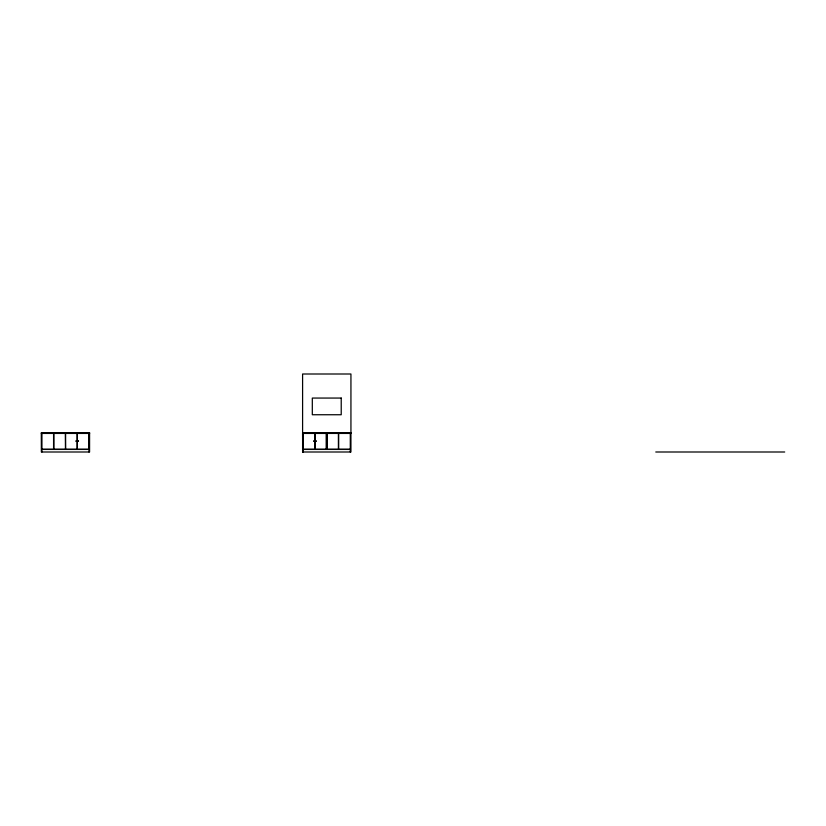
<?xml version="1.0" encoding="UTF-8"?>
<svg xmlns="http://www.w3.org/2000/svg" width="826" height="826" viewBox="0 0 826 826"><rect width="100%" height="100%" fill="white"/><g stroke="black" fill="none" stroke-linecap="round" stroke-linejoin="round"><path stroke-width="1.24" d="M302.595 432.731L350.936 432.731M41.3 433.309L89.642 433.309L89.642 432.731L41.3 432.731L41.362 451.998L89.58 451.998L89.58 433.309M350.936 433.309L302.595 433.309L302.657 451.998L350.936 451.998L350.936 374.002L302.595 374.002L302.595 451.998M42.074 433.433L53.576 433.433L53.576 449.292L42.074 449.292M326.889 433.433L338.402 433.433L338.402 449.292L326.889 449.292M350.162 433.433L338.66 433.433L338.66 449.292L350.162 449.292M75.992 440.785L78.48 440.785M313.756 440.785L316.244 440.785M75.992 441.363L78.48 441.363M313.756 441.363L316.244 441.363M65.347 449.292L53.835 449.292L53.835 433.433L65.347 433.433L65.471 449.427M41.94 449.427L89.002 449.427M303.235 449.427L350.296 449.427M655.772 451.998L784.7 451.998M350.296 433.309L350.296 451.998M326.766 433.309L326.766 449.427M303.235 433.309L303.235 451.998M89.002 433.309L89.002 451.998M41.94 433.309L41.94 451.998M341.221 398.06L312.311 398.06L312.311 414.745L341.221 414.745L341.221 398.06M77.107 433.433L65.605 433.433L65.605 449.292L77.107 449.292L77.107 433.433M88.878 433.433L77.365 433.433L77.365 449.292L88.878 449.292L88.878 433.433M314.871 433.433L303.369 433.433L303.369 449.292L314.871 449.292L314.871 433.433M326.631 433.433L315.129 433.433L315.129 449.292L326.631 449.292L326.631 433.433M327.344 433.887L326.187 433.887L326.187 448.838L327.344 448.838L327.344 433.887"/></g></svg>
